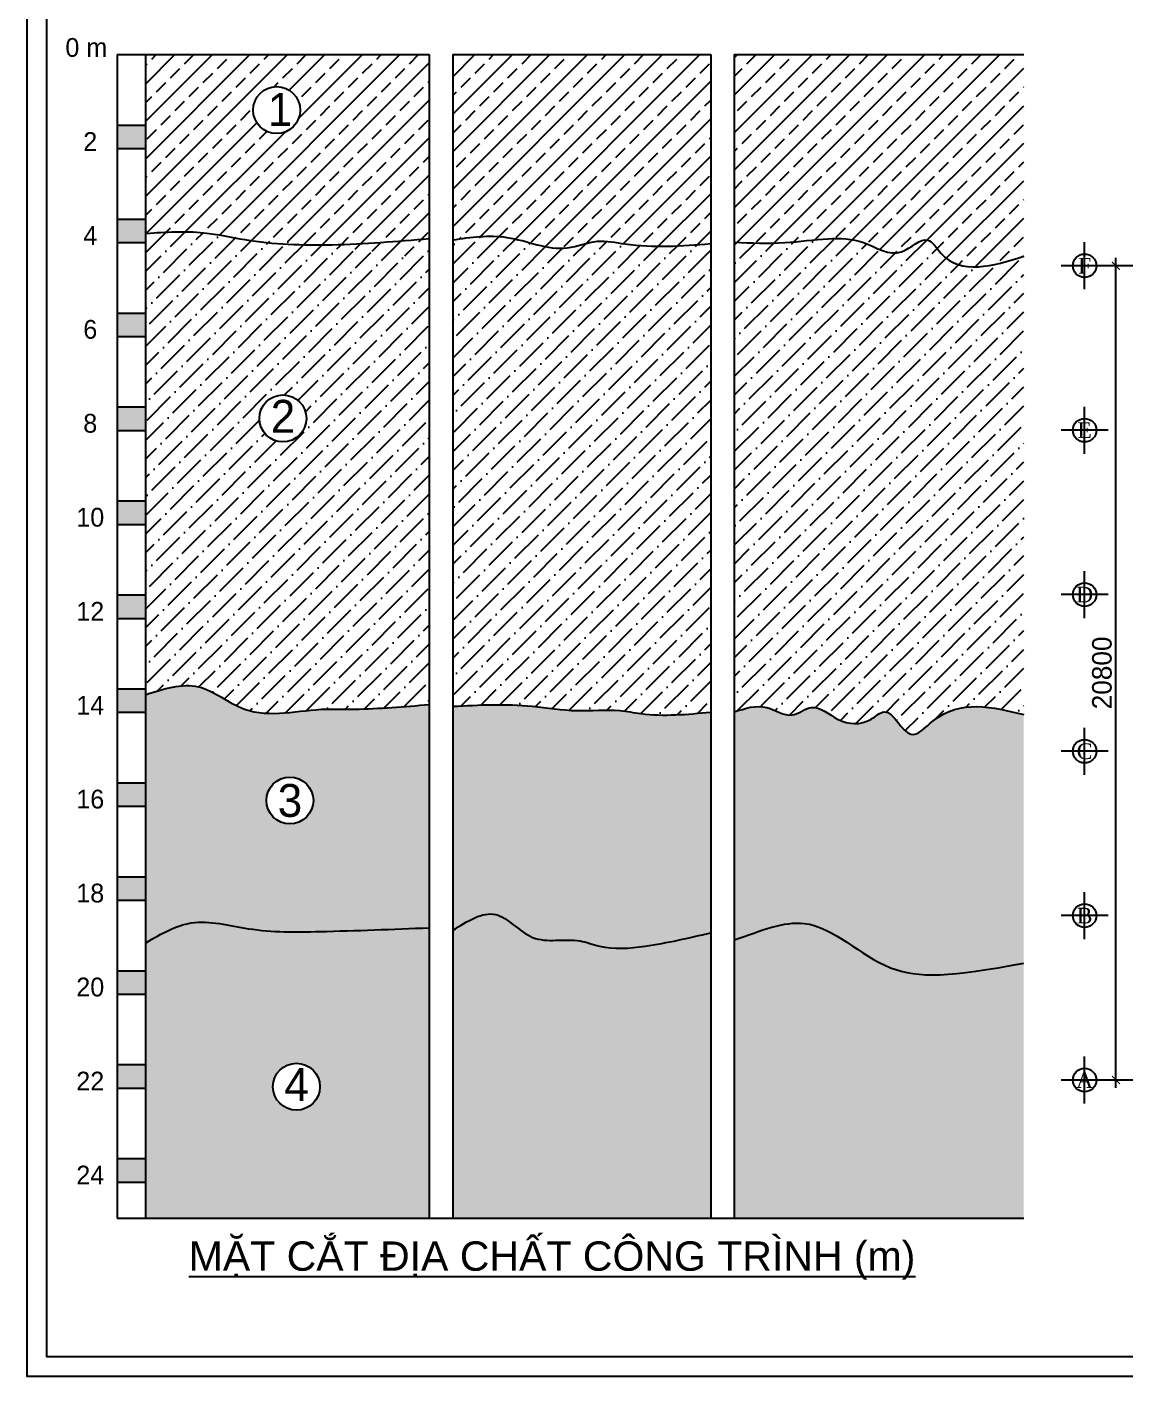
# Model space of a CAD drawing. Extents: x -28764 to 452005, y -12382 to 263221.
# Drawn here: x 207747 to 235799, y -1658 to 32802 of the extents above; entities that cross this region are included whole.
import ezdxf
from ezdxf.enums import TextEntityAlignment as Align

# ---------------------------------------------------------------- set-up
doc = ezdxf.new("R2010")
doc.units = 0
doc.header["$MEASUREMENT"] = 0
doc.layers.get('0').update_dxf_attribs({"linetype": 'CONTINUOUS'})
doc.layers.get('DEFPOINTS').update_dxf_attribs({"linetype": 'CONTINUOUS'})
for name, color, linetype in [('BAO', 3, 'CONTINUOUS'), ('DIM', 1, 'CONTINUOUS'), ('HATCH', 5, 'CONTINUOUS'), ('MOTAAR', 1, 'CONTINUOUS'), ('TEXT', 7, 'CONTINUOUS'), ('THEP', 6, 'CONTINUOUS'), ('TUONG', 7, 'CONTINUOUS')]:
    doc.layers.add(name, color=color, linetype=linetype)
doc.styles.add('DIM-NEW', font='')
doc.styles.add('STANDARD1', font='symbol.ttf')
doc.styles.add('T1', font='romans.shx')
doc.styles.add('T2', font='')
doc.styles.get('DIM-NEW').set_extended_font_data('VNI-Helve-Condense')
doc.styles.get('T2').set_extended_font_data('VNI-Times')
doc.dimstyles.new('TL100', dxfattribs={"dimtxt": 250, "dimasz": 200, "dimexe": 200, "dimexo": 200, "dimgap": 100, "dimtad": 1, "dimdec": 0, "dimzin": 0, "dimdsep": 46, "dimtxsty": 'T1', "dimblk": 'ARCHTICK', "dimcen": 250, "dimdle": 200, "dimclrd": 1, "dimclre": 1, "dimclrt": 2, "dimadec": 0, "dimazin": 0, "dimtfac": 1, "dimtdec": 0, "dimtix": 1, "dimtofl": 0, "dimtmove": 0, "dimatfit": 0, "dimldrblk": 'ARCHTICK', "dimfxl": 1, "dimtolj": 1, "dimtzin": 0, "dimlwd": -1, "dimlwe": -1, "dimarcsym": 0})

# ---------------------------------------------------------------- blocks, each defined once
blk = doc.blocks.new('truc2')
at = {"layer": 'MOTAAR'}
for p, q in [((0, -15), (0, 0)), ((7.5, -7.5), (-7.5, -7.5))]:
    blk.add_line(p, q, dxfattribs=at)
blk.add_lwpolyline([(0, -3.5), (0, -1.84)], dxfattribs=at)
blk.add_circle((0, -7.5), 3.75, dxfattribs=at)
at = {"layer": 'TEXT', "style": 'T2'}
blk.add_attdef('1', text='', height=5, dxfattribs=at).set_placement((0, -7.5), align=Align.MIDDLE_CENTER)
blk = doc.blocks.new('_ARCHTICK')
at = {"color": 0, "linetype": 'ByBlock', "const_width": 0.15}
blk.add_lwpolyline([(-0.5, -0.5), (0.5, 0.5)], dxfattribs=at)
blk = doc.blocks.new('*D164')
at = {"layer": 'DEFPOINTS', "color": 0, "transparency": 16777216}
for p in [(235566, 26702), (236897, 26702), (236683, 5902)]:
    blk.add_point(p, dxfattribs=at)
at = {"layer": 'TUONG', "color": 1, "transparency": 16777216}
for p, q in [((235566, 5702), (235566, 26902)), ((236697, 26702), (235366, 26702)), ((236483, 5902), (235366, 5902))]:
    blk.add_line(p, q, dxfattribs=at)
at = {"layer": 'TUONG', "color": 1, "transparency": 16777216, "xscale": 200, "yscale": 200, "zscale": 200}
for p, rotation in [((235566, 26702), 90), ((235566, 5902), 270)]:
    blk.add_blockref('_ARCHTICK', p, dxfattribs=dict(at, rotation=rotation))
at = {"layer": 'TUONG', "color": 2, "transparency": 16777216, "insert": (235211, 16302), "char_height": 500, "attachment_point": 5, "rotation": 90, "style": 'STANDARD1'}
blk.add_mtext('\\A1;20800', dxfattribs=at)

msp = doc.modelspace()

# ---------------------------------------------------------------- hatches: boundary and pattern name
at = {"layer": 'HATCH', "linetype": 'Continuous', "ltscale": 50}
h = msp.add_hatch(dxfattribs=at)
h.set_pattern_fill('ANSI33', color=5, scale=106.666667, style=0)
h.set_pattern_definition([(45, (206384, -11363.35), (-478.947, 478.947), []), (45, (206862.94, -11363.35), (-478.947, 478.947), [338.667, -169.333])])
edge = h.paths.add_edge_path()
edge.add_line((218023.3, 32095.3), (210773.5, 32095.3))
edge.add_line((210773.5, 32095.3), (210773.5, 27530.3))
edge.add_line((210773.5, 27530.3), (210799.6, 27530.3))
edge.add_spline(control_points=[(210799.6, 27530.3), (211287.3, 27566.4), (212128, 27628.6), (213731, 27226), (215277.9, 27519.8), (218023.3, 26567.5), (218023.3, 27397)], knot_values=[0, 0, 0, 0, 1100.0183158, 1896.5247992, 3568.9928135, 5435.2238887, 5435.2238887, 5435.2238887, 5435.2238887], degree=3, periodic=0)
edge.add_line((218023.3, 27397), (218023.3, 32095.3))
h.paths.add_polyline_path([(213525.9, 30679.3, -1), (214725.9, 30679.3, -1)], flags=16)
edge = h.paths.add_edge_path()
edge.add_line((218623.3, 32095.3), (218623.3, 27363.9))
edge.add_spline(control_points=[(218623.3, 27363.9), (219086, 27430.9), (220070.9, 27573.5), (221299.9, 26969), (222289.5, 27406.2), (223518.3, 27133.9), (224483.8, 27210.3), (225213.8, 27268)], knot_values=[0, 0, 0, 0, 1039.6718461, 2213.0081896, 2804.4924174, 3334.6217652, 4977.1490193, 4977.1490193, 4977.1490193, 4977.1490193], degree=3, periodic=0)
edge.add_line((225213.8, 27268), (225213.8, 32095.3))
edge.add_line((225213.8, 32095.3), (218623.3, 32095.3))
edge = h.paths.add_edge_path()
edge.add_line((225813.8, 32095.3), (225813.8, 27304.4))
edge.add_spline(control_points=[(225813.8, 27304.4), (226246.4, 27284.9), (227049.6, 27248.7), (228147.1, 27421.3), (229156.1, 27387.8), (230001.2, 26773.1), (230729.3, 27589.2), (231427.1, 26391.7), (232409.8, 26696.5), (233212.8, 26945.5)], knot_values=[0, 0, 0, 0, 971.8304736, 1804.5590382, 2487.257657, 3236.9437478, 3788.0228912, 4143.2702773, 5731.3356311, 5731.3356311, 5731.3356311, 5731.3356311], degree=3, periodic=0)
edge.add_line((233212.8, 26945.5), (233212.8, 32095.3))
edge.add_line((233212.8, 32095.3), (225813.8, 32095.3))
h.paths.add_polyline_path([(213851.5, 31326.7), (214573.4, 31326.7), (214573.4, 30066.7), (213851.5, 30066.7)], flags=24)
at = {"layer": 'HATCH', "ltscale": 100}
h = msp.add_hatch(color=256, dxfattribs=at)
h.paths.add_polyline_path([(210053.5, 30295.3), (210053.5, 29695.3), (210773.5, 29695.3), (210773.5, 30295.3)])
h.paths.add_polyline_path([(210053.5, 27295.3), (210773.5, 27295.3), (210773.5, 27895.3), (210053.5, 27895.3)])
h.paths.add_polyline_path([(210053.5, 25495.3), (210053.5, 24895.3), (210773.5, 24895.3), (210773.5, 25495.3)])
h.paths.add_polyline_path([(210053.5, 23095.3), (210053.5, 22495.3), (210773.5, 22495.3), (210773.5, 23095.3)])
at = {"layer": 'HATCH', "linetype": 'Continuous', "ltscale": 50}
h = msp.add_hatch(dxfattribs=at)
h.set_pattern_fill('ANSI36', color=5, scale=106.666667, style=0)
h.set_pattern_definition([(45, (206384, -11363.35), (179.6051, 658.552), [846.6667, -169.3333, 0, -169.3333])])
edge = h.paths.add_edge_path()
edge.add_spline(control_points=[(218023.3, 27397), (218023.3, 26567.5), (215277.9, 27519.8), (213731, 27226), (212128, 27628.6), (211287.3, 27566.4), (210799.6, 27530.3)], knot_values=[0, 0, 0, 0, 1866.2309103, 3538.6989246, 4335.205408, 5435.2237238, 5435.2237238, 5435.2237238, 5435.2237238], degree=3, periodic=0)
edge.add_line((210799.6, 27530.3), (210773.5, 27530.3))
edge.add_line((210773.5, 27530.3), (210773.5, 15743.8))
edge.add_spline(control_points=[(210773.5, 15743.8), (211238.4, 15895.3), (212147.4, 16191.4), (213486.1, 15004.6), (214787.4, 15388.8), (215721, 15376.1), (216600.2, 15373), (217387.5, 15440.3), (218023.3, 15494.7)], knot_values=[0, 0, 0, 0, 1026.5051945, 2006.9758431, 3573.1029249, 3772.4282644, 4114.1287932, 5549.0963304, 5549.0963304, 5549.0963304, 5549.0963304], degree=3, periodic=0)
edge.add_line((218023.3, 15494.7), (218023.3, 27397))
h.paths.add_polyline_path([(213683.9, 22803.3, -1), (214883.9, 22803.3, -1)], flags=16)
edge = h.paths.add_edge_path()
edge.add_spline(control_points=[(225213.8, 27268), (224483.8, 27210.3), (223518.3, 27133.9), (222289.5, 27406.2), (221299.9, 26969), (220070.9, 27573.5), (219086, 27430.9), (218623.3, 27363.9)], knot_values=[0, 0, 0, 0, 1642.5272541, 2172.656602, 2764.1408297, 3937.4771732, 4977.1490193, 4977.1490193, 4977.1490193, 4977.1490193], degree=3, periodic=0)
edge.add_line((218623.3, 27363.9), (218623.3, 15449.4))
edge.add_spline(control_points=[(218623.3, 15449.4), (219302.1, 15483.5), (220363.5, 15536.9), (221776.1, 15284.1), (222710.5, 15395.5), (223836.8, 15168.3), (224615.2, 15243.5), (225213.8, 15301.2)], knot_values=[0, 0, 0, 0, 1523.5433015, 2382.0472701, 3207.8235169, 3610.5140945, 4951.4336438, 4951.4336438, 4951.4336438, 4951.4336438], degree=3, periodic=0)
edge.add_line((225213.8, 15301.2), (225213.8, 27268))
edge = h.paths.add_edge_path()
edge.add_spline(control_points=[(225813.8, 15304), (226094, 15397.6), (226598.1, 15565.8), (227248.8, 15070.8), (227861.3, 15600.9), (228468.3, 14998.6), (229185.9, 14951.4), (229798.2, 15551.6), (230248.6, 14397.4), (231371.1, 15694.4), (232407.3, 15436.9), (233212.8, 15236.7)], knot_values=[0, 0, 0, 0, 631.3555039, 1135.8994079, 1532.4660355, 2093.2782922, 2719.7291995, 3012.8370055, 3679.789465, 4177.7839788, 5916.5544536, 5916.5544536, 5916.5544536, 5916.5544536], degree=3, periodic=0)
edge.add_line((233212.8, 15236.7), (233212.8, 26945.5))
edge.add_spline(control_points=[(233212.8, 26945.5), (232409.8, 26696.5), (231427.1, 26391.7), (230729.3, 27589.2), (230001.2, 26773.1), (229156.1, 27387.8), (228147.1, 27421.3), (227049.6, 27248.7), (226246.4, 27284.9), (225813.8, 27304.4)], knot_values=[0, 0, 0, 0, 1588.0653538, 1943.3127399, 2494.3918833, 3244.0779741, 3926.7765929, 4759.5051575, 5731.3356311, 5731.3356311, 5731.3356311, 5731.3356311], degree=3, periodic=0)
edge.add_line((225813.8, 27304.4), (225813.8, 15304))
h.paths.add_polyline_path([(213794.9, 23486.4), (214778.8, 23486.4), (214778.8, 22226.4), (213794.9, 22226.4)], flags=24)
at = {"layer": 'HATCH', "ltscale": 100}
h = msp.add_hatch(color=256, dxfattribs=at)
h.paths.add_polyline_path([(210773.5, 20095.3), (210773.5, 20695.3), (210053.5, 20695.3), (210053.5, 20095.3)])
h.paths.add_polyline_path([(210773.5, 17695.3), (210773.5, 18295.3), (210053.5, 18295.3), (210053.5, 17695.3)])
h.paths.add_polyline_path([(210773.5, 15295.3), (210773.5, 15895.3), (210053.5, 15895.3), (210053.5, 15295.3)])
h.paths.add_polyline_path([(210773.5, 12895.3), (210773.5, 13495.3), (210053.5, 13495.3), (210053.5, 12895.3)])
h.paths.add_polyline_path([(210053.5, 11095.3), (210053.5, 10495.3), (210773.5, 10495.3), (210773.5, 11095.3)])
h.paths.add_polyline_path([(210053.5, 8695.3), (210053.5, 8095.3), (210773.5, 8095.3), (210773.5, 8695.3)])
h.paths.add_polyline_path([(210053.5, 6295.3), (210053.5, 5695.3), (210773.5, 5695.3), (210773.5, 6295.3)])
at = {"layer": 'HATCH', "linetype": 'Continuous', "ltscale": 50}
h = msp.add_hatch(dxfattribs=at)
h.set_pattern_fill('AR-SAND', color=5, scale=8, style=0)
h.set_pattern_definition([(37.5, (139907.05, -43332.7), (-12.80025, 391.5306), [0, -308.864, 0, -345.44, 0, -330.2]), (7.5, (139907.05, -43332.7), (359.6186, 573.46), [0, -166.624, 0, -278.384, 0, -106.68]), (327.5, (139657.1, -43332.7), (632.7939, 1.1497), [0, -101.6, 0, -365.76, 0, -477.52]), (317.5, (139657.1, -43332.7), (610.8452, 178.3435), [0, -50.8, 0, -239.776, 0, -274.32])])
edge = h.paths.add_edge_path()
edge.add_spline(control_points=[(218023.3, 15494.7), (217387.5, 15440.3), (216600.2, 15373), (215721, 15376.1), (214787.4, 15388.8), (213486.1, 15004.6), (212147.4, 16191.4), (211238.4, 15895.3), (210773.5, 15743.8)], knot_values=[0, 0, 0, 0, 1434.9675372, 1776.668066, 1975.9934055, 3542.1204873, 4522.5911359, 5549.0963304, 5549.0963304, 5549.0963304, 5549.0963304], degree=3, periodic=0)
edge.add_line((210773.5, 15743.8), (210773.5, 9419.2))
edge.add_line((210773.5, 9419.2), (210799.6, 9419.2))
edge.add_spline(control_points=[(210799.6, 9419.2), (211173.4, 9636.2), (211986.8, 10108.4), (213532.5, 9668.1), (215547.8, 9693.7), (217090.2, 9754.7), (218023.3, 9791.7)], knot_values=[0, 0, 0, 0, 935.6283035, 2035.8015039, 3405.2974843, 5502.5601025, 5502.5601025, 5502.5601025, 5502.5601025], degree=3, periodic=0)
edge.add_line((218023.3, 9791.7), (218023.3, 15494.7))
h.paths.add_polyline_path([(213862.7, 13042.9, -1), (215062.7, 13042.9, -1)], flags=16)
edge = h.paths.add_edge_path()
edge.add_spline(control_points=[(225813.8, 9486.9), (226507, 9714.4), (227902.4, 10325.3), (229595.7, 8437.8), (231339.7, 8537.6), (233212.8, 8888.7)], knot_values=[0, 0, 0, 0, 1440.8001848, 3507.2279209, 5342.6785376, 5342.6785376, 5342.6785376, 5342.6785376], degree=3, periodic=0)
edge.add_line((233212.8, 8888.7), (233212.8, 15236.7))
edge.add_spline(control_points=[(233212.8, 15236.7), (232407.3, 15436.9), (231371.1, 15694.4), (230248.6, 14397.4), (229798.2, 15551.6), (229185.9, 14951.4), (228468.3, 14998.6), (227861.3, 15600.9), (227248.8, 15070.8), (226598.1, 15565.8), (226094, 15397.6), (225813.8, 15304)], knot_values=[0, 0, 0, 0, 1738.7704747, 2236.7649886, 2903.7174481, 3196.8252541, 3823.2761613, 4384.0884181, 4780.6550456, 5285.1989497, 5916.5544536, 5916.5544536, 5916.5544536, 5916.5544536], degree=3, periodic=0)
edge.add_line((225813.8, 15304), (225813.8, 9486.9))
edge = h.paths.add_edge_path()
edge.add_spline(control_points=[(225213.8, 15301.2), (224615.2, 15243.5), (223836.8, 15168.3), (222710.5, 15395.5), (221776.1, 15284.1), (220363.5, 15536.9), (219302.1, 15483.5), (218623.3, 15449.4)], knot_values=[0, 0, 0, 0, 1340.9195493, 1743.6101269, 2569.3863737, 3427.8903423, 4951.4336438, 4951.4336438, 4951.4336438, 4951.4336438], degree=3, periodic=0)
edge.add_line((218623.3, 15449.4), (218623.3, 9721.5))
edge.add_spline(control_points=[(218623.3, 9721.5), (219003, 9966.3), (219742.1, 10442.8), (220634, 9278.4), (221661.9, 9581.5), (222570.2, 9215), (223732.2, 9317.8), (224661.3, 9534.1), (225213.8, 9662.7)], knot_values=[0, 0, 0, 0, 878.2806673, 1709.48727, 2620.8665966, 3004.6573502, 3879.8884135, 5163.805421, 5163.805421, 5163.805421, 5163.805421], degree=3, periodic=0)
edge.add_line((225213.8, 9662.7), (225213.8, 15301.2))
h.paths.add_polyline_path([(213970.1, 13680), (214961.1, 13680), (214961.1, 12396.6), (213970.1, 12396.6)], flags=24)
h = msp.add_hatch(dxfattribs=at)
h.set_pattern_fill('AR-SAND', color=5, scale=5.333333, style=0)
h.set_pattern_definition([(37.5, (139907.05, -43332.69), (-8.5335, 261.0204), [0, -205.90933, 0, -230.29333, 0, -220.13333]), (7.5, (139907.05, -43332.7), (239.7458, 382.3067), [0, -111.08267, 0, -185.58933, 0, -71.12]), (327.5, (139740.43, -43332.7), (421.8626, 0.7665), [0, -67.73333, 0, -243.84, 0, -318.34667]), (317.5, (139740.43, -43332.7), (407.2301, 118.8956), [0, -33.86667, 0, -159.85067, 0, -182.88])])
edge = h.paths.add_edge_path()
edge.add_spline(control_points=[(218023.3, 9791.7), (217090.2, 9754.7), (215547.8, 9693.7), (213532.5, 9668.1), (211986.8, 10108.4), (211173.4, 9636.2), (210799.6, 9419.2)], knot_values=[0, 0, 0, 0, 2097.2626182, 3466.7585987, 4566.931799, 5502.5601025, 5502.5601025, 5502.5601025, 5502.5601025], degree=3, periodic=0)
edge.add_line((210799.6, 9419.2), (210773.5, 9419.2))
edge.add_line((210773.5, 9419.2), (210773.5, 2376.8))
edge.add_line((210773.5, 2376.8), (218023.3, 2376.8))
edge.add_line((218023.3, 2376.8), (218023.3, 9791.7))
h.paths.add_polyline_path([(215231.7, 5732.6, -1), (214031.7, 5732.6, -1)], flags=16)
edge = h.paths.add_edge_path()
edge.add_line((225813.8, 2376.8), (233212.8, 2376.8))
edge.add_line((233212.8, 2376.8), (233212.8, 8888.7))
edge.add_spline(control_points=[(233212.8, 8888.7), (231339.7, 8537.6), (229595.7, 8437.8), (227902.4, 10325.3), (226507, 9714.4), (225813.8, 9486.9)], knot_values=[0, 0, 0, 0, 1835.4506167, 3901.8783527, 5342.6785376, 5342.6785376, 5342.6785376, 5342.6785376], degree=3, periodic=0)
edge.add_line((225813.8, 9486.9), (225813.8, 2376.8))
edge = h.paths.add_edge_path()
edge.add_spline(control_points=[(225213.8, 9662.7), (224661.3, 9534.1), (223732.2, 9317.8), (222570.2, 9215), (221661.9, 9581.5), (220634, 9278.4), (219742.1, 10442.8), (219003, 9966.3), (218623.3, 9721.5)], knot_values=[0, 0, 0, 0, 1283.9170075, 2159.1480708, 2542.9388244, 3454.318151, 4285.5247537, 5163.805421, 5163.805421, 5163.805421, 5163.805421], degree=3, periodic=0)
edge.add_line((218623.3, 9721.5), (218623.3, 2376.8))
edge.add_line((218623.3, 2376.8), (225213.8, 2376.8))
edge.add_line((225213.8, 2376.8), (225213.8, 9662.7))
h.paths.add_polyline_path([(214133.3, 6415.7), (215135.9, 6415.7), (215135.9, 5155.7), (214133.3, 5155.7)], flags=24)

# ---------------------------------------------------------------- linework, layer by layer
at = {"layer": 'BAO', "ltscale": 100}
for p, q in [((210053.5, 32095.3), (210053.5, 2376.8)), ((210053.5, 32095.3), (210773.5, 32095.3)), ((210773.5, 32095.3), (210773.5, 2376.8)), ((210773.5, 32095.3), (218023.3, 32095.3)), ((218023.3, 32095.3), (218023.3, 2376.8)), ((218623.3, 32095.3), (218623.3, 2376.8)), ((218623.3, 32095.3), (225213.8, 32095.3)), ((225213.8, 32095.3), (225213.8, 2376.8)), ((225813.8, 32095.3), (233212.8, 32095.3)), ((225813.8, 32095.3), (225813.8, 2376.8)), ((210053.5, 30295.3), (210773.5, 30295.3)), ((210053.5, 29695.3), (210773.5, 29695.3)), ((210053.5, 27895.3), (210773.5, 27895.3)), ((210053.5, 27295.3), (210773.5, 27295.3)), ((210053.5, 25495.3), (210773.5, 25495.3)), ((210053.5, 24895.3), (210773.5, 24895.3)), ((210053.5, 23095.3), (210773.5, 23095.3)), ((210053.5, 22495.3), (210773.5, 22495.3)), ((210053.5, 20695.3), (210773.5, 20695.3)), ((210053.5, 20095.3), (210773.5, 20095.3)), ((210053.5, 18295.3), (210773.5, 18295.3)), ((210053.5, 17695.3), (210773.5, 17695.3)), ((210053.5, 15895.3), (210773.5, 15895.3)), ((210053.5, 15295.3), (210773.5, 15295.3)), ((210053.5, 13495.3), (210773.5, 13495.3)), ((210053.5, 12895.3), (210773.5, 12895.3)), ((210053.5, 11095.3), (210773.5, 11095.3)), ((210053.5, 10495.3), (210773.5, 10495.3)), ((210053.5, 8695.3), (210773.5, 8695.3)), ((210053.5, 8095.3), (210773.5, 8095.3)), ((210053.5, 6295.3), (210773.5, 6295.3)), ((210053.5, 5695.3), (210773.5, 5695.3)), ((210053.5, 3895.3), (210773.5, 3895.3)), ((210053.5, 3295.3), (210773.5, 3295.3)), ((210053.5, 2376.8), (233212.8, 2376.8))]:
    msp.add_line(p, q, dxfattribs=at)
at = {"layer": 'BAO', "color": 3, "linetype": 'Continuous', "ltscale": 100}
msp.add_lwpolyline([(210799.6, 27530.3), (210773.5, 27530.3)], dxfattribs=at)
at = {"layer": 'BAO', "color": 3, "linetype": 'Continuous', "ltscale": 50}
for points in [[(210799.6, 9419.2), (210773.5, 9419.2)], [(210799.6, 9419.2), (210799.6, 9419.2)]]:
    msp.add_lwpolyline(points, dxfattribs=at)
at = {"layer": 'BAO', "ltscale": 100, "end_tangent": (0, 1)}
msp.add_spline([(210799.6, 27530.3), (212266.2, 27545.7), (213313.8, 27371.2), (215539.9, 27240.4), (218023.3, 27397)], degree=3, dxfattribs=at)
at = {"layer": 'BAO', "ltscale": 100}
for points in [[(218623.3, 27363.9), (220008.1, 27428.1), (221549.4, 27160.3), (222320.1, 27327.7), (223023.8, 27260.7), (225213.8, 27268)], [(225813.8, 27304.4), (227109.5, 27292.7), (228215.2, 27393.2), (229120, 27292.7), (230091.7, 27058.4), (230761.8, 27359.7), (231096.9, 27024.9), (233212.8, 26945.5)], [(210773.5, 15743.8), (212127.1, 15946.3), (213304.1, 15377.3), (215392.3, 15377.3), (215658, 15377.3), (216113.6, 15377.3), (218023.3, 15494.7)], [(218623.3, 15449.4), (220654.7, 15453.2), (221793.7, 15339.4), (222894.7, 15339.4), (223426.3, 15263.5), (225213.8, 15301.2)], [(225813.8, 15304), (226647.7, 15419.3), (227293.1, 15229.6), (227786.7, 15419.3), (228470.1, 15115.8), (229305.3, 15115.8), (229647, 15305.5), (230330.4, 14736.5), (230899.9, 15077.9), (233212.8, 15236.7)], [(218623.3, 9721.5), (219720.9, 10129.7), (220663.5, 9546.7), (221875.3, 9457), (222369.1, 9322.5), (223536, 9322.5), (225213.8, 9662.7)], [(210799.6, 9419.2), (211944.4, 9914.9), (213404.1, 9769), (215228.6, 9696.1), (218023.3, 9791.7)]]:
    msp.add_spline(points, degree=3, dxfattribs=at)
msp.add_open_spline([(225813.8, 9486.9), (226507, 9714.4), (227902.4, 10325.3), (229595.7, 8437.8), (231339.7, 8537.6), (233212.8, 8888.7)], degree=3, knots=[0, 0, 0, 0, 1440.8001848, 3507.2279209, 5342.6785376, 5342.6785376, 5342.6785376, 5342.6785376], dxfattribs=at)
at = {"layer": 'HATCH', "color": 5, "linetype": 'Continuous', "ltscale": 100}
msp.add_solid([(210053.5, 3895.3), (210773.5, 3895.3), (210053.5, 3295.3), (210773.5, 3295.3)], dxfattribs=at)
at = {"layer": 'TEXT', "color": 7, "linetype": 'Continuous', "ltscale": 100}
for centre in [(214125.9, 30679.3), (214283.9, 22803.3), (214462.7, 13042.9), (214631.7, 5732.6)]:
    msp.add_circle(centre, 600, dxfattribs=at)
at = {"layer": 'THEP', "ltscale": 10}
msp.add_lwpolyline([(208246.7, 57241.8), (208246.7, -1158.2), (291346.7, -1158.2), (291346.7, 57241.8)], close=True, dxfattribs=at)
at = {"layer": 'TUONG'}
msp.add_lwpolyline([(207746.7, 57741.8), (207746.7, -1658.2), (291846.7, -1658.2), (291846.7, 57741.8)], close=True, dxfattribs=at)

# ---------------------------------------------------------------- block references
at = {"layer": 'DIM', "ltscale": 10, "xscale": 80.00000000000001, "yscale": 80.00000000000001, "zscale": 80.00000000000001}
for p, values in [((234766.4, 27302.4), {'1': 'F'}), ((234766.4, 23102.4), {'1': 'E'}), ((234766.4, 18902.4), {'1': 'D'}), ((234766.4, 14902.4), {'1': 'C'}), ((234766.4, 10702.4), {'1': 'B'}), ((234766.4, 6502.4), {'1': 'A'})]:
    msp.add_blockref('truc2', p, dxfattribs=at).add_auto_attribs(values)

# ---------------------------------------------------------------- texts
at = {"layer": 'TEXT', "color": 7, "linetype": 'Continuous', "ltscale": 100, "attachment_point": 5}
for s, insert, char_height, width in [('0 m', (209263.4, 32275.3), 480, 1380.333), ('1', (214212.4, 30696.7), 840, 1480.26), ('2', (209363.4, 29875.3), 480, 1380.333), ('4', (209363.4, 27475.3), 480, 1380.333), ('6', (209363.4, 25075.3), 480, 1380.333), ('2', (214286.8, 22856.4), 840, 1480.26), ('8', (209363.4, 22675.3), 480, 1380.333), ('10', (209363.4, 20275.3), 480, 1380.333), ('12', (209363.4, 17875.3), 480, 1380.333), ('14', (209363.4, 15475.3), 480, 1380.333), ('3', (214465.6, 13038.3), 840, 1480.26), ('16', (209363.4, 13075.3), 480, 1380.333), ('18', (209363.4, 10675.3), 480, 1380.333), ('20', (209363.4, 8275.3), 480, 1380.333), ('4', (214634.6, 5785.7), 840, 1480.26), ('22', (209363.4, 5875.3), 480, 1380.333), ('24', (209363.4, 3475.3), 480, 1380.333)]:
    msp.add_mtext(s, dxfattribs=dict(at, insert=insert, char_height=char_height, width=width))
at = {"layer": 'TEXT', "insert": (211878.7, 1780.7), "char_height": 750, "width": 31830.588, "attachment_point": 1, "style": 'DIM-NEW'}
msp.add_mtext('{\\fVNI-Helve|b0|i0|c0|p2;\\LMAËT CAÉT ÑÒA CHAÁT COÂNG TRÌNH (m)}', dxfattribs=at)

# ---------------------------------------------------------------- dimensions: what is measured, and where the dimension line sits
at = {"layer": 'TUONG'}
dim = msp.add_linear_dim(base=(235566.4, 26702.4), p1=(236683.3, 5902.4), p2=(236896.9, 26702.4), angle=90, dimstyle='TL100', override={"dimtxt": 500, "dimtxsty": 'STANDARD1'}, dxfattribs=at)
dim.commit()
dim.dimension.update_dxf_attribs({"geometry": '*D164', "text_midpoint": (235211.4, 16302.4)})

doc.saveas('drawing.dxf')
